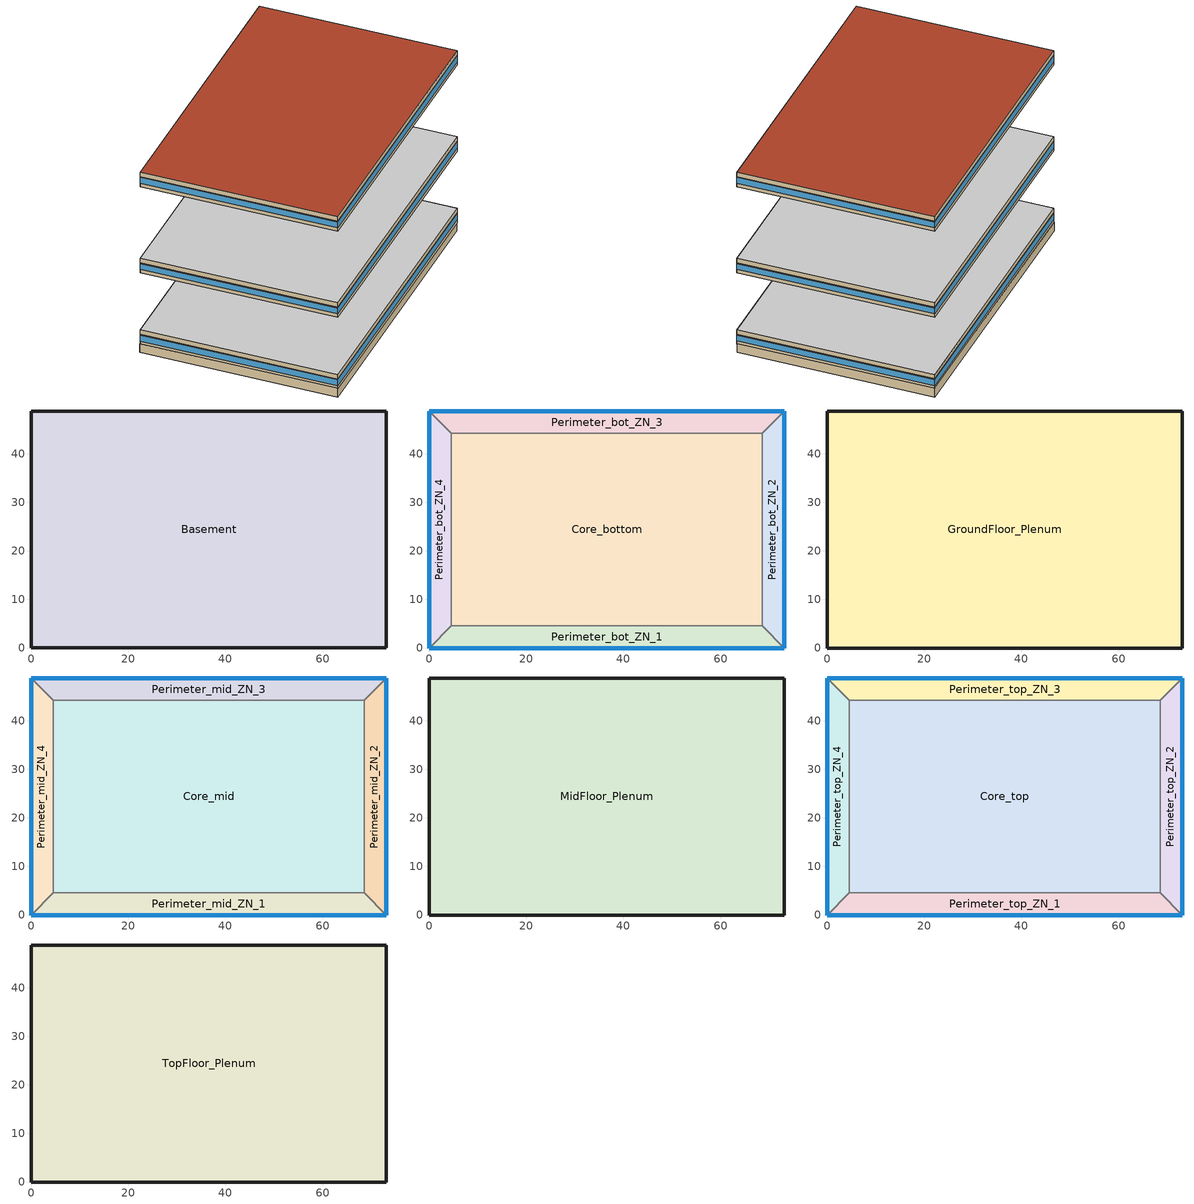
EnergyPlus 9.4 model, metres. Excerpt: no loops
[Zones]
Basement
 floor ground (ext-slab): 73.11,48.78 73.11,0.04 0,0.04 0,48.78 z-2.24
 wall ground (Underground Wall Non-res): 73.11,0.04 73.11,48.78 0,48.78 0,0.04 73.11,0.04 z-2.24:0.2
Core_bottom
 floor to Basement (INT-FLOOR-TOPSIDE): 68.53,44.16 68.53,4.57 4.57,4.57 4.57,44.16 z0
 wall to Perimeter_bot_ZN_2 (int-walls): 68.53,4.57 68.53,44.16 z0:2.74
 wall to Perimeter_bot_ZN_3 (int-walls): 68.53,44.16 4.57,44.16 z0:2.74
 wall to Perimeter_bot_ZN_1 (int-walls): 4.57,4.57 68.53,4.57 z0:2.74
 wall to Perimeter_bot_ZN_4 (int-walls): 4.57,44.16 4.57,4.57 z0:2.74
Perimeter_bot_ZN_1
 floor to Basement (INT-FLOOR-TOPSIDE): 68.53,4.57 73.11,0 0,0 4.57,4.57 z0
 wall outside (Mass Non-res Ext Wall): 0,0 73.11,0 z0:2.74
 wall to Perimeter_bot_ZN_2 (int-walls): 73.11,0 68.53,4.57 z0:2.74
 wall to Perimeter_bot_ZN_4 (int-walls): 4.57,4.57 0,0 z0:2.74
 window (Window Non-res Fixed): 0,0 73.11,0 z0.91:2.5
Perimeter_bot_ZN_2
 floor to Basement (INT-FLOOR-TOPSIDE): 68.53,44.16 73.11,48.74 73.11,0 68.53,4.57 z0
 wall outside (Mass Non-res Ext Wall): 73.11,0 73.11,48.74 z0:2.74
 wall to Perimeter_bot_ZN_3 (int-walls): 73.11,48.74 68.53,44.16 z0:2.74
 window (Window Non-res Fixed): 73.11,0 73.11,48.74 z0.91:2.5
Perimeter_bot_ZN_3
 floor to Basement (INT-FLOOR-TOPSIDE): 4.57,44.16 0,48.74 73.11,48.74 68.53,44.16 z0
 wall outside (Mass Non-res Ext Wall): 73.11,48.74 0,48.74 z0:2.74
 wall to Perimeter_bot_ZN_4 (int-walls): 0,48.74 4.57,44.16 z0:2.74
 window (Window Non-res Fixed): 73.11,48.74 0,48.74 z0.91:2.5
Perimeter_bot_ZN_4
 floor to Basement (INT-FLOOR-TOPSIDE): 4.57,4.57 0,0 0,48.74 4.57,44.16 z0
 wall outside (Mass Non-res Ext Wall): 0,48.74 0,0 z0:2.74
 window (Window Non-res Fixed): 0,48.74 0,0 z0.91:2.5
GroundFloor_Plenum
 floor to Perimeter_bot_ZN_1 (DropCeiling): 4.57,4.57 68.53,4.57 73.11,0 0,0 z2.74
 floor to Perimeter_bot_ZN_2 (DropCeiling): 73.11,48.74 73.11,0 68.53,4.57 68.53,44.16 z2.74
 floor to Perimeter_bot_ZN_3 (DropCeiling): 68.53,44.16 4.57,44.16 0,48.74 73.11,48.74 z2.74
 floor to Perimeter_bot_ZN_4 (DropCeiling): 4.57,44.16 4.57,4.57 0,0 0,48.74 z2.74
 floor to Core_bottom (DropCeiling): 68.53,4.57 4.57,4.57 4.57,44.16 68.53,44.16 z2.74
 wall outside (Mass Non-res Ext Wall): 73.11,0 73.11,48.74 0,48.74 0,0 73.11,0 z2.74:3.96
 ceiling adiabatic (INT-FLOOR-UNDERSIDE): 73.11,0 73.11,48.74 0,48.74 0,0 z3.96
Core_mid
 floor adiabatic (INT-FLOOR-TOPSIDE): 68.53,44.16 68.53,4.57 4.57,4.57 4.57,44.16 z19.82
 wall to Perimeter_mid_ZN_2 (int-walls): 68.53,4.57 68.53,44.16 z19.82:22.56
 wall to Perimeter_mid_ZN_3 (int-walls): 68.53,44.16 4.57,44.16 z19.82:22.56
 wall to Perimeter_mid_ZN_1 (int-walls): 4.57,4.57 68.53,4.57 z19.82:22.56
 wall to Perimeter_mid_ZN_4 (int-walls): 4.57,44.16 4.57,4.57 z19.82:22.56
Perimeter_mid_ZN_1
 floor adiabatic (INT-FLOOR-TOPSIDE): 68.53,4.57 73.11,0 0,0 4.57,4.57 z19.82
 wall outside (Mass Non-res Ext Wall): 0,0 73.11,0 z19.82:22.56
 wall to Perimeter_mid_ZN_2 (int-walls): 73.11,0 68.53,4.57 z19.82:22.56
 wall to Perimeter_mid_ZN_4 (int-walls): 4.57,4.57 0,0 z19.82:22.56
 window (Window Non-res Fixed): 0,0 73.11,0 z20.73:22.32
Perimeter_mid_ZN_2
 floor adiabatic (INT-FLOOR-TOPSIDE): 68.53,44.16 73.11,48.74 73.11,0 68.53,4.57 z19.82
 wall outside (Mass Non-res Ext Wall): 73.11,0 73.11,48.74 z19.82:22.56
 wall to Perimeter_mid_ZN_3 (int-walls): 73.11,48.74 68.53,44.16 z19.82:22.56
 window (Window Non-res Fixed): 73.11,0 73.11,48.74 z20.73:22.32
Perimeter_mid_ZN_3
 floor adiabatic (INT-FLOOR-TOPSIDE): 4.57,44.16 0,48.74 73.11,48.74 68.53,44.16 z19.82
 wall outside (Mass Non-res Ext Wall): 73.11,48.74 0,48.74 z19.82:22.56
 wall to Perimeter_mid_ZN_4 (int-walls): 0,48.74 4.57,44.16 z19.82:22.56
 window (Window Non-res Fixed): 73.11,48.74 0,48.74 z20.73:22.32
Perimeter_mid_ZN_4
 floor adiabatic (INT-FLOOR-TOPSIDE): 4.57,4.57 0,0 0,48.74 4.57,44.16 z19.82
 wall outside (Mass Non-res Ext Wall): 0,48.74 0,0 z19.82:22.56
 window (Window Non-res Fixed): 0,48.74 0,0 z20.73:22.32
MidFloor_Plenum
 floor to Perimeter_mid_ZN_1 (DropCeiling): 73.11,0 0,0 4.57,4.57 68.53,4.57 z22.56
 floor to Perimeter_mid_ZN_2 (DropCeiling): 73.11,0 68.53,4.57 68.53,44.16 73.11,48.74 z22.56
 floor to Perimeter_mid_ZN_3 (DropCeiling): 0,48.74 73.11,48.74 68.53,44.16 4.57,44.16 z22.56
 floor to Perimeter_mid_ZN_4 (DropCeiling): 0,0 0,48.74 4.57,44.16 4.57,4.57 z22.56
 floor to Core_mid (DropCeiling): 68.53,4.57 4.57,4.57 4.57,44.16 68.53,44.16 z22.56
 wall outside (Mass Non-res Ext Wall): 73.11,0 73.11,48.74 0,48.74 0,0 73.11,0 z22.56:23.78
 ceiling adiabatic (INT-FLOOR-UNDERSIDE): 73.11,48.74 0,48.74 0,0 73.11,0 z23.78
Core_top
 floor adiabatic (INT-FLOOR-TOPSIDE): 68.53,44.16 68.53,4.57 4.57,4.57 4.57,44.16 z43.6
 wall to Perimeter_top_ZN_2 (int-walls): 68.53,4.57 68.53,44.16 z43.6:46.34
 wall to Perimeter_top_ZN_3 (int-walls): 68.53,44.16 4.57,44.16 z43.6:46.34
 wall to Perimeter_top_ZN_1 (int-walls): 4.57,4.57 68.53,4.57 z43.6:46.34
 wall to Perimeter_top_ZN_4 (int-walls): 4.57,44.16 4.57,4.57 z43.6:46.34
Perimeter_top_ZN_1
 floor adiabatic (INT-FLOOR-TOPSIDE): 68.53,4.57 73.11,0 0,0 4.57,4.57 z43.6
 wall outside (Mass Non-res Ext Wall): 0,0 73.11,0 z43.6:46.34
 wall to Perimeter_top_ZN_2 (int-walls): 73.11,0 68.53,4.57 z43.6:46.34
 wall to Perimeter_top_ZN_4 (int-walls): 4.57,4.57 0,0 z43.6:46.34
 window (Window Non-res Fixed): 0,0 73.11,0 z44.51:46.1
Perimeter_top_ZN_2
 floor adiabatic (INT-FLOOR-TOPSIDE): 68.53,44.16 73.11,48.74 73.11,0 68.53,4.57 z43.6
 wall outside (Mass Non-res Ext Wall): 73.11,0 73.11,48.74 z43.6:46.34
 wall to Perimeter_top_ZN_3 (int-walls): 73.11,48.74 68.53,44.16 z43.6:46.34
 window (Window Non-res Fixed): 73.11,0 73.11,48.74 z44.51:46.1
Perimeter_top_ZN_3
 floor adiabatic (INT-FLOOR-TOPSIDE): 4.57,44.16 0,48.74 73.11,48.74 68.53,44.16 z43.6
 wall outside (Mass Non-res Ext Wall): 73.11,48.74 0,48.74 z43.6:46.34
 wall to Perimeter_top_ZN_4 (int-walls): 0,48.74 4.57,44.16 z43.6:46.34
 window (Window Non-res Fixed): 73.11,48.74 0,48.74 z44.51:46.1
Perimeter_top_ZN_4
 floor adiabatic (INT-FLOOR-TOPSIDE): 4.57,4.57 0,0 0,48.74 4.57,44.16 z43.6
 wall outside (Mass Non-res Ext Wall): 0,48.74 0,0 z43.6:46.34
 window (Window Non-res Fixed): 0,48.74 0,0 z44.51:46.1
TopFloor_Plenum
 floor to Perimeter_top_ZN_1 (DropCeiling): 73.11,0 0,0 4.57,4.57 68.53,4.57 z46.34
 floor to Perimeter_top_ZN_2 (DropCeiling): 73.11,0 68.53,4.57 68.53,44.16 73.11,48.74 z46.34
 floor to Perimeter_top_ZN_3 (DropCeiling): 0,48.74 73.11,48.74 68.53,44.16 4.57,44.16 z46.34
 floor to Perimeter_top_ZN_4 (DropCeiling): 0,0 0,48.74 4.57,44.16 4.57,4.57 z46.34
 floor to Core_top (DropCeiling): 4.57,44.16 68.53,44.16 68.53,4.57 4.57,4.57 z46.34
 wall outside (Mass Non-res Ext Wall): 73.11,0 73.11,48.74 0,48.74 0,0 73.11,0 z46.34:47.56
 roof outside (IEAD Non-res Roof): 73.11,0 73.11,48.74 0,48.74 0,0 z47.56
[Building]
Ref Bldg Large Office New2004_v1.3_5.0: 0, City, 0.04, 0.2, FullInteriorAndExterior, 25, 6
[Site:Location]
USA CA-SAN FRANCISCO: 37.62, -122.37, -8, 5
[SizingPeriod:DesignDay]
SAN_FRANCISCO Ann Htg 99.6% Condns DB: 1, 21, WinterDesignDay, 3.2, 0, , , Wetbulb, 3.2, , , , , 101265, 2.4, 140, No, No, No, ASHRAEClearSky, , , , , 0
SAN_FRANCISCO Ann Clg .4% Condns WB=>MDB: 9, 21, SummerDesignDay, 25.7, 9, , , Wetbulb, 18.4, , , , , 101265, 5.8, 310, No, No, No, ASHRAEClearSky, , , , , 1
[Site:WaterMainsTemperature]
CORRELATION: , 13.08, 8
[Site:GroundTemperature:BuildingSurface]
19.905, 19.922, 19.91, 19.932, 19.949, 20.038, 20.327, 20.062, 20.443, 20.088, 19.986, 19.948
[Construction]
Mass Non-res Ext Wall: 1IN Stucco, 8IN Concrete HW, Mass NonRes Wall Insulation, 1/2IN Gypsum
IEAD Non-res Roof: Roof Membrane, IEAD NonRes Roof Insulation, Metal Decking
ext-slab: HW CONCRETE, CP02 CARPET PAD
int-walls: 1/2IN Gypsum, 1/2IN Gypsum
INT-FLOOR-TOPSIDE: MAT-CC05 4 HW CONCRETE, CP02 CARPET PAD
INT-FLOOR-UNDERSIDE: CP02 CARPET PAD, MAT-CC05 4 HW CONCRETE
Underground Wall Non-res: 8IN Concrete HW, UGWall NonRes Insulation
Window Non-res Fixed: NonRes Fixed Assembly Window
DropCeiling: Std AC02
InteriorFurnishings: Std Wood 6inch
[Material]
Mass NonRes Wall Insulation: MediumRough, 0.0365395, 0.049, 265, 836.8, 0.9, 0.7, 0.7
IEAD NonRes Roof Insulation: MediumRough, 0.124663, 0.049, 265, 836.8, 0.9, 0.7, 0.7
UGWall NonRes Insulation: MediumRough, 0.0001, 0.049, 265, 836.8, 0.9, 0.7, 0.7
Std Wood 6inch: MediumSmooth, 0.15, 0.12, 540, 1210, 0.9, 0.7, 0.7
1/2IN Gypsum: Smooth, 0.0127, 0.16, 784.9, 830, 0.9, 0.92, 0.92
1IN Stucco: Smooth, 0.0253, 0.6918, 1858, 837, 0.9, 0.92, 0.92
8IN CONCRETE HW: Rough, 0.2032, 1.311, 2240, 836.8, 0.9, 0.7, 0.7
HW CONCRETE; MAT-CC05 4 HW CONCRETE: Rough, 0.1016, 1.311, 2240, 836.8, 0.9, 0.7, 0.7
Roof Membrane: VeryRough, 0.0095, 0.16, 1121.29, 1460, 0.9, 0.7, 0.7
Metal Decking: MediumSmooth, 0.0015, 45.006, 7680, 418.4, 0.9, 0.7, 0.3
Std AC02: MediumSmooth, 0.0127, 0.057, 288, 1339, 0.9, 0.7, 0.2
[WindowMaterial:SimpleGlazingSystem]
NonRes Fixed Assembly Window: 6.92716, 0.39
[Material:NoMass]
CP02 CARPET PAD: VeryRough, 0.2165, 0.9, 0.7, 0.8
[Zone]
Basement: 0, 0, 0.04, 0.2, 1, 1, , , autocalculate, , , Yes
Core_bottom; Core_top; Perimeter_bot_ZN_1; Perimeter_bot_ZN_2; Perimeter_bot_ZN_3; Perimeter_bot_ZN_4; Perimeter_top_ZN_1; Perimeter_top_ZN_2; Perimeter_top_ZN_3; Perimeter_top_ZN_4: 0, 0, 0, 0, 1, 1, , , autocalculate, , , Yes
Core_mid; Perimeter_mid_ZN_1; Perimeter_mid_ZN_2; Perimeter_mid_ZN_3; Perimeter_mid_ZN_4: 0, 0, 0, 0, 1, 10, , , autocalculate, , , Yes
GroundFloor_Plenum; TopFloor_Plenum: 0, 0, 0, 0, 1, 1, , , autocalculate, , , No
MidFloor_Plenum: 0, 0, 0, 0, 1, 10, , , autocalculate, , , No
[People]
Basement People: Basement, BLDG_OCC_SCH, Area/Person, , , 37.16, 0.3, AUTOCALCULATE, ACTIVITY_SCH, , No, ZoneAveraged, , WORK_EFF_SCH, ClothingInsulationSchedule, , CLOTHING_SCH, AIR_VELO_SCH, FANGER
Core_bottom People: Core_bottom, BLDG_OCC_SCH, Area/Person, , , 18.58, 0.3, AUTOCALCULATE, ACTIVITY_SCH, , No, ZoneAveraged, , WORK_EFF_SCH, ClothingInsulationSchedule, , CLOTHING_SCH, AIR_VELO_SCH, FANGER
Core_mid People: Core_mid, BLDG_OCC_SCH, Area/Person, , , 18.58, 0.3, AUTOCALCULATE, ACTIVITY_SCH, , No, ZoneAveraged, , WORK_EFF_SCH, ClothingInsulationSchedule, , CLOTHING_SCH, AIR_VELO_SCH, FANGER
Core_top People: Core_top, BLDG_OCC_SCH, Area/Person, , , 18.58, 0.3, AUTOCALCULATE, ACTIVITY_SCH, , No, ZoneAveraged, , WORK_EFF_SCH, ClothingInsulationSchedule, , CLOTHING_SCH, AIR_VELO_SCH, FANGER
Perimeter_bot_ZN_1 People: Perimeter_bot_ZN_1, BLDG_OCC_SCH, Area/Person, , , 18.58, 0.3, AUTOCALCULATE, ACTIVITY_SCH, , No, ZoneAveraged, , WORK_EFF_SCH, ClothingInsulationSchedule, , CLOTHING_SCH, AIR_VELO_SCH, FANGER
Perimeter_bot_ZN_2 People: Perimeter_bot_ZN_2, BLDG_OCC_SCH, Area/Person, , , 18.58, 0.3, AUTOCALCULATE, ACTIVITY_SCH, , No, ZoneAveraged, , WORK_EFF_SCH, ClothingInsulationSchedule, , CLOTHING_SCH, AIR_VELO_SCH, FANGER
Perimeter_bot_ZN_3 People: Perimeter_bot_ZN_3, BLDG_OCC_SCH, Area/Person, , , 18.58, 0.3, AUTOCALCULATE, ACTIVITY_SCH, , No, ZoneAveraged, , WORK_EFF_SCH, ClothingInsulationSchedule, , CLOTHING_SCH, AIR_VELO_SCH, FANGER
Perimeter_bot_ZN_4 People: Perimeter_bot_ZN_4, BLDG_OCC_SCH, Area/Person, , , 18.58, 0.3, AUTOCALCULATE, ACTIVITY_SCH, , No, ZoneAveraged, , WORK_EFF_SCH, ClothingInsulationSchedule, , CLOTHING_SCH, AIR_VELO_SCH, FANGER
Perimeter_mid_ZN_1 People: Perimeter_mid_ZN_1, BLDG_OCC_SCH, Area/Person, , , 18.58, 0.3, AUTOCALCULATE, ACTIVITY_SCH, , No, ZoneAveraged, , WORK_EFF_SCH, ClothingInsulationSchedule, , CLOTHING_SCH, AIR_VELO_SCH, FANGER
Perimeter_mid_ZN_2 People: Perimeter_mid_ZN_2, BLDG_OCC_SCH, Area/Person, , , 18.58, 0.3, AUTOCALCULATE, ACTIVITY_SCH, , No, ZoneAveraged, , WORK_EFF_SCH, ClothingInsulationSchedule, , CLOTHING_SCH, AIR_VELO_SCH, FANGER
Perimeter_mid_ZN_3 People: Perimeter_mid_ZN_3, BLDG_OCC_SCH, Area/Person, , , 18.58, 0.3, AUTOCALCULATE, ACTIVITY_SCH, , No, ZoneAveraged, , WORK_EFF_SCH, ClothingInsulationSchedule, , CLOTHING_SCH, AIR_VELO_SCH, FANGER
Perimeter_mid_ZN_4 People: Perimeter_mid_ZN_4, BLDG_OCC_SCH, Area/Person, , , 18.58, 0.3, AUTOCALCULATE, ACTIVITY_SCH, , No, ZoneAveraged, , WORK_EFF_SCH, ClothingInsulationSchedule, , CLOTHING_SCH, AIR_VELO_SCH, FANGER
Perimeter_top_ZN_1 People: Perimeter_top_ZN_1, BLDG_OCC_SCH, Area/Person, , , 18.58, 0.3, AUTOCALCULATE, ACTIVITY_SCH, , No, ZoneAveraged, , WORK_EFF_SCH, ClothingInsulationSchedule, , CLOTHING_SCH, AIR_VELO_SCH, FANGER
Perimeter_top_ZN_2 People: Perimeter_top_ZN_2, BLDG_OCC_SCH, Area/Person, , , 18.58, 0.3, AUTOCALCULATE, ACTIVITY_SCH, , No, ZoneAveraged, , WORK_EFF_SCH, ClothingInsulationSchedule, , CLOTHING_SCH, AIR_VELO_SCH, FANGER
Perimeter_top_ZN_3 People: Perimeter_top_ZN_3, BLDG_OCC_SCH, Area/Person, , , 18.58, 0.3, AUTOCALCULATE, ACTIVITY_SCH, , No, ZoneAveraged, , WORK_EFF_SCH, ClothingInsulationSchedule, , CLOTHING_SCH, AIR_VELO_SCH, FANGER
Perimeter_top_ZN_4 People: Perimeter_top_ZN_4, BLDG_OCC_SCH, Area/Person, , , 18.58, 0.3, AUTOCALCULATE, ACTIVITY_SCH, , No, ZoneAveraged, , WORK_EFF_SCH, ClothingInsulationSchedule, , CLOTHING_SCH, AIR_VELO_SCH, FANGER
[Lights]
Basement_Lights: Basement, BLDG_LIGHT_SCH, Watts/Area, , 10.76, , 0, 0.7, 0.2, 1, General, No
Core_bottom_Lights: Core_bottom, BLDG_LIGHT_SCH, Watts/Area, , 10.76, , 0, 0.7, 0.2, 1, General, No
Core_mid_Lights: Core_mid, BLDG_LIGHT_SCH, Watts/Area, , 10.76, , 0, 0.7, 0.2, 1, General, No
Core_top_Lights: Core_top, BLDG_LIGHT_SCH, Watts/Area, , 10.76, , 0, 0.7, 0.2, 1, General, No
Perimeter_bot_ZN_1_Lights: Perimeter_bot_ZN_1, BLDG_LIGHT_SCH, Watts/Area, , 10.76, , 0, 0.7, 0.2, 1, General, No
Perimeter_bot_ZN_2_Lights: Perimeter_bot_ZN_2, BLDG_LIGHT_SCH, Watts/Area, , 10.76, , 0, 0.7, 0.2, 1, General, No
Perimeter_bot_ZN_3_Lights: Perimeter_bot_ZN_3, BLDG_LIGHT_SCH, Watts/Area, , 10.76, , 0, 0.7, 0.2, 1, General, No
Perimeter_bot_ZN_4_Lights: Perimeter_bot_ZN_4, BLDG_LIGHT_SCH, Watts/Area, , 10.76, , 0, 0.7, 0.2, 1, General, No
Perimeter_mid_ZN_1_Lights: Perimeter_mid_ZN_1, BLDG_LIGHT_SCH, Watts/Area, , 10.76, , 0, 0.7, 0.2, 1, General, No
Perimeter_mid_ZN_2_Lights: Perimeter_mid_ZN_2, BLDG_LIGHT_SCH, Watts/Area, , 10.76, , 0, 0.7, 0.2, 1, General, No
Perimeter_mid_ZN_3_Lights: Perimeter_mid_ZN_3, BLDG_LIGHT_SCH, Watts/Area, , 10.76, , 0, 0.7, 0.2, 1, General, No
Perimeter_mid_ZN_4_Lights: Perimeter_mid_ZN_4, BLDG_LIGHT_SCH, Watts/Area, , 10.76, , 0, 0.7, 0.2, 1, General, No
Perimeter_top_ZN_1_Lights: Perimeter_top_ZN_1, BLDG_LIGHT_SCH, Watts/Area, , 10.76, , 0, 0.7, 0.2, 1, General, No
Perimeter_top_ZN_2_Lights: Perimeter_top_ZN_2, BLDG_LIGHT_SCH, Watts/Area, , 10.76, , 0, 0.7, 0.2, 1, General, No
Perimeter_top_ZN_3_Lights: Perimeter_top_ZN_3, BLDG_LIGHT_SCH, Watts/Area, , 10.76, , 0, 0.7, 0.2, 1, General, No
Perimeter_top_ZN_4_Lights: Perimeter_top_ZN_4, BLDG_LIGHT_SCH, Watts/Area, , 10.76, , 0, 0.7, 0.2, 1, General, No
[ElectricEquipment]
Basement_PlugMisc_Equip: Basement, BLDG_EQUIP_SCH, Watts/Area, , 10.76, , 0, 0.5, 0, General
Core_bottom_PlugMisc_Equip: Core_bottom, BLDG_EQUIP_SCH, Watts/Area, , 10.76, , 0, 0.5, 0, General
Core_mid_PlugMisc_Equip: Core_mid, BLDG_EQUIP_SCH, Watts/Area, , 10.76, , 0, 0.5, 0, General
Core_top_PlugMisc_Equip: Core_top, BLDG_EQUIP_SCH, Watts/Area, , 10.76, , 0, 0.5, 0, General
Perimeter_bot_ZN_1_PlugMisc_Equip: Perimeter_bot_ZN_1, BLDG_EQUIP_SCH, Watts/Area, , 10.76, , 0, 0.5, 0, General
Perimeter_bot_ZN_2_PlugMisc_Equip: Perimeter_bot_ZN_2, BLDG_EQUIP_SCH, Watts/Area, , 10.76, , 0, 0.5, 0, General
Perimeter_bot_ZN_3_PlugMisc_Equip: Perimeter_bot_ZN_3, BLDG_EQUIP_SCH, Watts/Area, , 10.76, , 0, 0.5, 0, General
Perimeter_bot_ZN_4_PlugMisc_Equip: Perimeter_bot_ZN_4, BLDG_EQUIP_SCH, Watts/Area, , 10.76, , 0, 0.5, 0, General
Perimeter_mid_ZN_1_PlugMisc_Equip: Perimeter_mid_ZN_1, BLDG_EQUIP_SCH, Watts/Area, , 10.76, , 0, 0.5, 0, General
Perimeter_mid_ZN_2_PlugMisc_Equip: Perimeter_mid_ZN_2, BLDG_EQUIP_SCH, Watts/Area, , 10.76, , 0, 0.5, 0, General
Perimeter_mid_ZN_3_PlugMisc_Equip: Perimeter_mid_ZN_3, BLDG_EQUIP_SCH, Watts/Area, , 10.76, , 0, 0.5, 0, General
Perimeter_mid_ZN_4_PlugMisc_Equip: Perimeter_mid_ZN_4, BLDG_EQUIP_SCH, Watts/Area, , 10.76, , 0, 0.5, 0, General
Perimeter_top_ZN_1_PlugMisc_Equip: Perimeter_top_ZN_1, BLDG_EQUIP_SCH, Watts/Area, , 10.76, , 0, 0.5, 0, General
Perimeter_top_ZN_2_PlugMisc_Equip: Perimeter_top_ZN_2, BLDG_EQUIP_SCH, Watts/Area, , 10.76, , 0, 0.5, 0, General
Perimeter_top_ZN_3_PlugMisc_Equip: Perimeter_top_ZN_3, BLDG_EQUIP_SCH, Watts/Area, , 10.76, , 0, 0.5, 0, General
Perimeter_top_ZN_4_PlugMisc_Equip: Perimeter_top_ZN_4, BLDG_EQUIP_SCH, Watts/Area, , 10.76, , 0, 0.5, 0, General
[Exterior:Lights]
Exterior Facade Lighting: ALWAYS_ON, 51262, AstronomicalClock, Exterior Facade Lighting
[Exterior:FuelEquipment]
Elevators: Electricity, BLDG_ELEVATORS, 244444, Elevators
[ZoneInfiltration:DesignFlowRate]
GroundFloor_Plenum_Infiltration: GroundFloor_Plenum, INFIL_QUARTER_ON_SCH, Flow/ExteriorArea, , , 0.000302, , 1, 0, 0, 0
MidFloor_Plenum_Infiltration: MidFloor_Plenum, INFIL_QUARTER_ON_SCH, Flow/ExteriorArea, , , 0.000302, , 1, 0, 0, 0
Perimeter_bot_ZN_1_Infiltration: Perimeter_bot_ZN_1, INFIL_QUARTER_ON_SCH, Flow/ExteriorArea, , , 0.000302, , 1, 0, 0, 0
Perimeter_bot_ZN_2_Infiltration: Perimeter_bot_ZN_2, INFIL_QUARTER_ON_SCH, Flow/ExteriorArea, , , 0.000302, , 1, 0, 0, 0
Perimeter_bot_ZN_3_Infiltration: Perimeter_bot_ZN_3, INFIL_QUARTER_ON_SCH, Flow/ExteriorArea, , , 0.000302, , 1, 0, 0, 0
Perimeter_bot_ZN_4_Infiltration: Perimeter_bot_ZN_4, INFIL_QUARTER_ON_SCH, Flow/ExteriorArea, , , 0.000302, , 1, 0, 0, 0
Perimeter_mid_ZN_1_Infiltration: Perimeter_mid_ZN_1, INFIL_QUARTER_ON_SCH, Flow/ExteriorArea, , , 0.000302, , 1, 0, 0, 0
Perimeter_mid_ZN_2_Infiltration: Perimeter_mid_ZN_2, INFIL_QUARTER_ON_SCH, Flow/ExteriorArea, , , 0.000302, , 1, 0, 0, 0
Perimeter_mid_ZN_3_Infiltration: Perimeter_mid_ZN_3, INFIL_QUARTER_ON_SCH, Flow/ExteriorArea, , , 0.000302, , 1, 0, 0, 0
Perimeter_mid_ZN_4_Infiltration: Perimeter_mid_ZN_4, INFIL_QUARTER_ON_SCH, Flow/ExteriorArea, , , 0.000302, , 1, 0, 0, 0
Perimeter_top_ZN_1_Infiltration: Perimeter_top_ZN_1, INFIL_QUARTER_ON_SCH, Flow/ExteriorArea, , , 0.000302, , 1, 0, 0, 0
Perimeter_top_ZN_2_Infiltration: Perimeter_top_ZN_2, INFIL_QUARTER_ON_SCH, Flow/ExteriorArea, , , 0.000302, , 1, 0, 0, 0
Perimeter_top_ZN_3_Infiltration: Perimeter_top_ZN_3, INFIL_QUARTER_ON_SCH, Flow/ExteriorArea, , , 0.000302, , 1, 0, 0, 0
Perimeter_top_ZN_4_Infiltration: Perimeter_top_ZN_4, INFIL_QUARTER_ON_SCH, Flow/ExteriorArea, , , 0.000302, , 1, 0, 0, 0
TopFloor_Plenum_Infiltration: TopFloor_Plenum, INFIL_QUARTER_ON_SCH, Flow/ExteriorArea, , , 0.000302, , 1, 0, 0, 0
[InternalMass]
Basement Internal Mass: InteriorFurnishings, Basement, 7126.212
Core_bottom Internal Mass: InteriorFurnishings, Core_bottom, 5064.65
Core_mid Internal Mass: InteriorFurnishings, Core_mid, 5064.65
Core_top Internal Mass: InteriorFurnishings, Core_top, 5064.65
Perimeter_bot_ZN_1 Internal Mass: InteriorFurnishings, Perimeter_bot_ZN_1, 626.8394
Perimeter_bot_ZN_2 Internal Mass: InteriorFurnishings, Perimeter_bot_ZN_2, 403.9503
Perimeter_bot_ZN_3 Internal Mass: InteriorFurnishings, Perimeter_bot_ZN_3, 626.8257
Perimeter_bot_ZN_4 Internal Mass: InteriorFurnishings, Perimeter_bot_ZN_4, 403.9503
Perimeter_mid_ZN_1 Internal Mass: InteriorFurnishings, Perimeter_mid_ZN_1, 626.8394
Perimeter_mid_ZN_2 Internal Mass: InteriorFurnishings, Perimeter_mid_ZN_2, 403.9503
Perimeter_mid_ZN_3 Internal Mass: InteriorFurnishings, Perimeter_mid_ZN_3, 626.8257
Perimeter_mid_ZN_4 Internal Mass: InteriorFurnishings, Perimeter_mid_ZN_4, 403.9503
Perimeter_top_ZN_1 Internal Mass: InteriorFurnishings, Perimeter_top_ZN_1, 626.8394
Perimeter_top_ZN_2 Internal Mass: InteriorFurnishings, Perimeter_top_ZN_2, 403.9503
Perimeter_top_ZN_3 Internal Mass: InteriorFurnishings, Perimeter_top_ZN_3, 626.8257
Perimeter_top_ZN_4 Internal Mass: InteriorFurnishings, Perimeter_top_ZN_4, 403.9503
[AvailabilityManager:NightCycle]
VAV_1 Availability Manager; VAV_2 Availability Manager; VAV_3 Availability Manager; VAV_5 Availability Manager: ALWAYS_ON, HVACOperationSchd, CycleOnAny, 1, FixedRunTime, 1800
[AirLoopHVAC:ReturnPlenum]
VAV_2 Return Plenum: MidFloor_Plenum, MIDFLOOR_PLENUMPlenumNode, MIDFLOOR_PLENUMPlenumOutletNode, , Core_mid Return Air Node Name, Perimeter_mid_ZN_3 Return Air Node Name, Perimeter_mid_ZN_2 Return Air Node Name, Perimeter_mid_ZN_1 Return Air Node Name, Perimeter_mid_ZN_4 Return Air Node Name
VAV_1 Return Plenum: GroundFloor_Plenum, GROUNDFLOOR_PLENUMPlenumNode, GROUNDFLOOR_PLENUMPlenumOutletNode, , Core_bottom Return Air Node Name, Perimeter_bot_ZN_3 Return Air Node Name, Perimeter_bot_ZN_2 Return Air Node Name, Perimeter_bot_ZN_1 Return Air Node Name, Perimeter_bot_ZN_4 Return Air Node Name
VAV_3 Return Plenum: TopFloor_Plenum, TOPFLOOR_PLENUMPlenumNode, TOPFLOOR_PLENUMPlenumOutletNode, , Core_top Return Air Node Name, Perimeter_top_ZN_3 Return Air Node Name, Perimeter_top_ZN_2 Return Air Node Name, Perimeter_top_ZN_1 Return Air Node Name, Perimeter_top_ZN_4 Return Air Node Name
[UtilityCost:Tariff]
PGE_E-19_MediumGeneralTOUDemandService: Electricity:Facility, kWh, , , PGETOUSched, PGESeasonsSchedule, , HalfHour, 174.88, , , , Comm Elect
PGE_A-10MediumGeneralDemandService: Electricity:Facility, kWh, , , , PGESeasonsSchedule, , HalfHour, 67.64, , , , Comm Elect
PGE_A-1SmallGeneralService: Electricity:Facility, kWh, , , , PGESeasonsSchedule, , HalfHour, 7.31, , , , Comm Elect
CA_EIAMonthlyRateGas: NaturalGas:Facility, MCF, , , , , , , 0, , , , Comm Gas
[UtilityCost:Charge:Simple]
SummerOnPeakDemandCharge: PGE_E-19_MediumGeneralTOUDemandService, PeakDemand, Summer, DemandCharges, 13.51
SummerMidPeakDemandCharge: PGE_E-19_MediumGeneralTOUDemandService, MidPeakDemand, Summer, DemandCharges, 3.75
SummerDemandCharge: PGE_E-19_MediumGeneralTOUDemandService, totalDemand, Summer, DemandCharges, 3.18
WinterMidPeakDemandCharge: PGE_E-19_MediumGeneralTOUDemandService, MidPeakDemand, Winter, DemandCharges, 3.69
WinterDemandCharge: PGE_E-19_MediumGeneralTOUDemandService, totalDemand, Winter, DemandCharges, 3.18
SummerPeakEnergyCharge: PGE_E-19_MediumGeneralTOUDemandService, PeakEnergy, Summer, EnergyCharges, 0.15746
SummerMidPeakEnergyCharge: PGE_E-19_MediumGeneralTOUDemandService, MidPeakEnergy, Summer, EnergyCharges, 0.09613
SummerOffPeakEnergyCharge: PGE_E-19_MediumGeneralTOUDemandService, OffPeakEnergy, Summer, EnergyCharges, 0.08203
WinterMidPeakEnergyCharge: PGE_E-19_MediumGeneralTOUDemandService, MidPeakEnergy, Winter, EnergyCharges, 0.10181
WinterOffPeakEnergyCharge: PGE_E-19_MediumGeneralTOUDemandService, OffPeakEnergy, Winter, EnergyCharges, 0.08203
TaxofEightPercent: PGE_E-19_MediumGeneralTOUDemandService, subtotal, Annual, Taxes, 0.08
SummerEnergyCharge: PGE_A-10MediumGeneralDemandService, totalEnergy, Summer, EnergyCharges, 0.1416
WinterEnergyCharge: PGE_A-10MediumGeneralDemandService, totalEnergy, Winter, EnergyCharges, 0.103
SummerDemandCharge: PGE_A-10MediumGeneralDemandService, totalDemand, Summer, DemandCharges, 6.56
WinterDemandCharge: PGE_A-10MediumGeneralDemandService, totalDemand, Winter, DemandCharges, 1.58
TaxofEightPercent: PGE_A-10MediumGeneralDemandService, subtotal, Annual, Taxes, 0.08
SummerEnergyCharge: PGE_A-1SmallGeneralService, totalEnergy, Summer, EnergyCharges, 0.1794
WinterEnergyCharge: PGE_A-1SmallGeneralService, totalEnergy, Winter, EnergyCharges, 0.1179
TaxofEightPercent: PGE_A-1SmallGeneralService, subtotal, Annual, Taxes, 0.08
MonthlyRateGasCharge: CA_EIAMonthlyRateGas, totalEnergy, Annual, EnergyCharges, CA_MonthlyGasRates
TaxofEightPercent: CA_EIAMonthlyRateGas, SubTotal, Annual, Taxes, 0.08
[UtilityCost:Qualify]
MinDemand500kw: PGE_E-19_MediumGeneralTOUDemandService, TotalDemand, Minimum, 500, Annual, Count, 12
MaxDemand500kw: PGE_A-10MediumGeneralDemandService, TotalDemand, Maximum, 500, Annual, Count, 1
MaxDemand500kw: PGE_A-1SmallGeneralService, TotalDemand, Maximum, 500, Annual, Count, 1
MaxEnergy4200kwh: PGE_A-1SmallGeneralService, TotalEnergy, Maximum, 4200, Annual, Count, 1
[UtilityCost:Variable]
CA_MonthlyGasRates: CA_EIAMonthlyRateGas, Currency, 9.37, 8.88, 8.2, 7.29, 7.82, 8.26, 8.23, 8.21, 7.9, 8.09, 7.64, 8.43
[Schedule:Compact]
ALWAYS_ON: On/Off, Through: 12/31, For: AllDays, Until: 24:00, 1
BLDG_ELEVATORS: Fraction, Through: 12/31, For: AllDays, Until: 04:00, 0.05, Until: 05:00, 0.1, Until: 06:00, 0.2, Until: 07:00, 0.4, Until: 09:00, 0.5, Until: 10:00, 0.35, Until: 16:00, 0.15, Until: 17:00, 0.35, Until: 19:00, 0.5, Until: 21:00, 0.4, Until: 22:00, 0.3, Until: 23:00, 0.2, Until: 24:00, 0.1
INFIL_QUARTER_ON_SCH: Fraction, Through: 12/31, For: Weekdays SummerDesignDay, Until: 06:00, 1, Until: 22:00, 0.25, Until: 24:00, 1, For: Saturday WinterDesignDay, Until: 06:00, 1, Until: 18:00, 0.25, Until: 24:00, 1, For: Sunday Holidays AllOtherDays, Until: 24:00, 1
BLDG_OCC_SCH: Fraction, Through: 12/31, For: SummerDesignDay, Until: 06:00, 0, Until: 22:00, 1, Until: 24:00, 0.05, For: Weekdays, Until: 06:00, 0, Until: 07:00, 0.1, Until: 08:00, 0.2, Until: 12:00, 0.95, Until: 13:00, 0.5, Until: 17:00, 0.95, Until: 18:00, 0.7, Until: 20:00, 0.4, Until: 22:00, 0.1, Until: 24:00, 0.05, For: Saturday, Until: 06:00, 0, Until: 08:00, 0.1, Until: 14:00, 0.5, Until: 17:00, 0.1, Until: 24:00, 0, For: AllOtherDays, Until: 24:00, 0
BLDG_LIGHT_SCH: Fraction, Through: 12/31, For: Weekdays, Until: 05:00, 0.05, Until: 07:00, 0.1, Until: 08:00, 0.3, Until: 17:00, 0.9, Until: 18:00, 0.7, Until: 20:00, 0.5, Until: 22:00, 0.3, Until: 23:00, 0.1, Until: 24:00, 0.05, For: Saturday, Until: 06:00, 0.05, Until: 08:00, 0.1, Until: 14:00, 0.5, Until: 17:00, 0.15, Until: 24:00, 0.05, For: SummerDesignDay, Until: 24:00, 1, For: WinterDesignDay, Until: 24:00, 0, For: AllOtherDays, Until: 24:00, 0.05
BLDG_EQUIP_SCH: Fraction, Through: 12/31, For: Weekdays, Until: 08:00, 0.4, Until: 12:00, 0.9, Until: 13:00, 0.8, Until: 17:00, 0.9, Until: 18:00, 0.8, Until: 20:00, 0.6, Until: 22:00, 0.5, Until: 24:00, 0.4, For: Saturday, Until: 06:00, 0.3, Until: 08:00, 0.4, Until: 14:00, 0.5, Until: 17:00, 0.35, Until: 24:00, 0.3, For: SummerDesignDay, Until: 24:00, 1, For: WinterDesignDay, Until: 24:00, 0, For: AllOtherDays, Until: 24:00, 0.3
ACTIVITY_SCH: Any Number, Through: 12/31, For: AllDays, Until: 24:00, 120
WORK_EFF_SCH: Fraction, Through: 12/31, For: AllDays, Until: 24:00, 0
AIR_VELO_SCH: Any Number, Through: 12/31, For: AllDays, Until: 24:00, 0.2
CLOTHING_SCH: Any Number, Through: 04/30, For: AllDays, Until: 24:00, 1, Through: 09/30, For: AllDays, Until: 24:00, 0.5, Through: 12/31, For: AllDays, Until: 24:00, 1
HVACOperationSchd: On/Off, Through: 12/31, For: Weekdays SummerDesignDay, Until: 06:00, 0, Until: 22:00, 1, Until: 24:00, 0, For: Saturday WinterDesignDay, Until: 06:00, 0, Until: 18:00, 1, Until: 24:00, 0, For: AllOtherDays, Until: 24:00, 0
PGESeasonsSchedule: Number, Through: 4/30, For: AllDays, Until: 24:00, 1, Through: 10/31, For: AllDays, Until: 24:00, 3, Through: 12/31, For: AllDays, Until: 24:00, 1
PGETOUSched: Number, Through: 4/30, For: WeekDays, Until: 8:30, 3, Until: 21:30, 4, Until: 24:00, 3, For: AllOtherDays, Until: 24:00, 3, Through: 10/31, For: WeekDays, Until: 8:30, 3, Until: 12:00, 4, Until: 18:00, 1, Until: 21:30, 4, Until: 24:00, 3, For: AllOtherDays, Until: 24:00, 3, Through: 12/31, For: WeekDays, Until: 10:00, 3, Until: 22:00, 1, Until: 24:00, 3, For: AllOtherDays, Until: 24:00, 3
